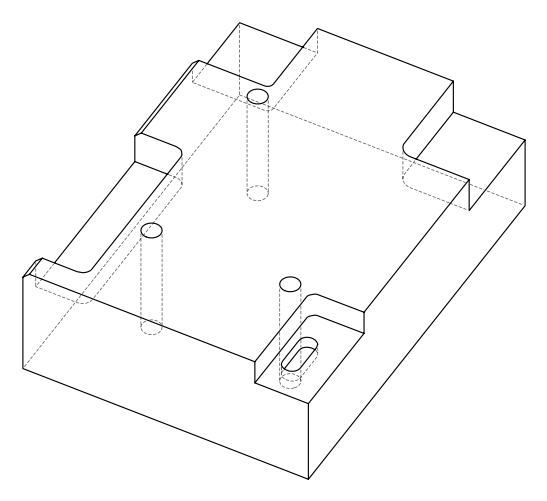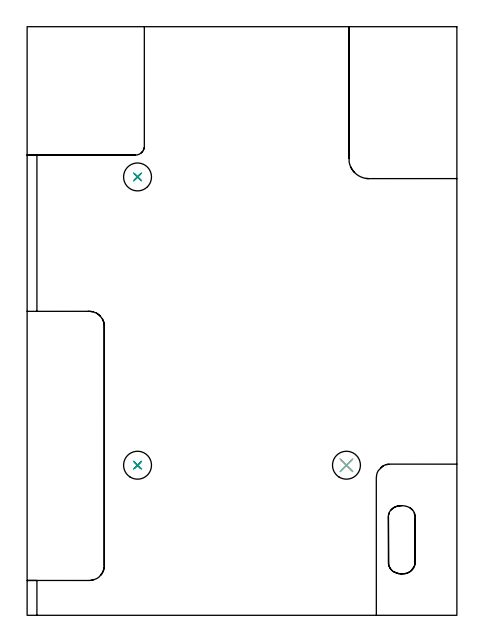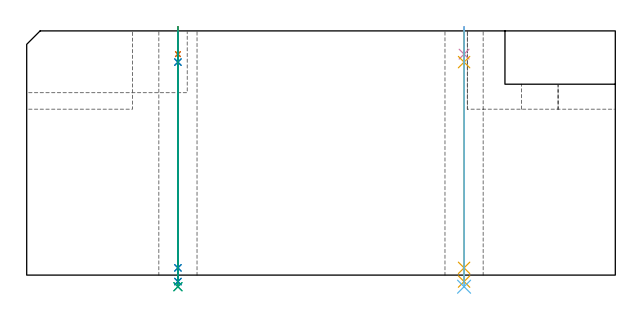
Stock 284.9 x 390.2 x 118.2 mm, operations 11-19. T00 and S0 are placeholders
(PLAN: 19 operations, 14 tool changes, 96.9 min)
(1 AREA_MILL | FG_CHAMFER_SURFACE | UGT0205_001 | 0.72 min | 576 mm3)
(2 AREA_MILL_1 | FG_CHAMFER_SURFACE_1 | UGT0205_001 | 2.66 min | 2365 mm3)
(3 MILL_CORNER_NOTCH_RECTANGULAR | CORNER_NOTCH_RECTANGULAR | NXT0201_012 | Follow Part, ap 4, ae 75% | 15.72 min | 271838 mm3)
(4 MILL_CORNER_NOTCH_RECTANGULAR_1 | CORNER_NOTCH_RECTANGULAR_1 | NXT0201_012 | Follow Part, ap 4, ae 75% | 8.67 min | 137599 mm3)
(5 MILL_CORNER_NOTCH_RECTANGULAR_2 | CORNER_NOTCH_RECTANGULAR_2 | NXT0201_013 | Follow Part, ap 2.5, ae 75% | 27.86 min | 197445 mm3)
(6 MILL_RECTANGULAR_POCKET | POCKET_RECTANGULAR_STRAIGHT | NXT0201_011 | Follow Part, ap 3, ae 75% | 1.23 min | 9017 mm3)
(7 MILL_SLOT | SLOT_PARTIAL_RECTANGULAR | NXT0201_012 | Follow Part, ap 4, ae 75% | 36.46 min | 344465 mm3)
(8 SPOT_DRILL | STEP1HOLE | NXT0321_9005460120000 | 0.05 min | 196 mm3)
(9 SPOT_DRILL_1 | STEP1HOLE_1 | NXT0321_9005460120000 | 0.05 min | 177 mm3)
(10 SPOT_DRILL_2 | STEP1HOLE_2 | NXT0321_9005460120000 | 0.05 min | 219 mm3)
(11 DRILL_BLIND_HOLE_INTO_CENTER | STEP1HOLE | NXT0301_046 | 0.05 min | 337 mm3)
(12 GUN_DRILL_THROUGH_HOLE | STEP1HOLE | UGT0307_003 | 0.57 min | 4101 mm3)
(13 SPADE_DRILL_TO_ENLARGE_THROUGH_HOLE | STEP1HOLE | UGT0306_009 | 0.5 min | 27042 mm3)
(14 DRILL_BLIND_HOLE_INTO_CENTER_1 | STEP1HOLE_1 | NXT0301_046 | 0.05 min | 370 mm3)
(15 GUN_DRILL_THROUGH_HOLE_1 | STEP1HOLE_1 | UGT0307_003 | 0.57 min | 4138 mm3)
(16 SPADE_DRILL_TO_ENLARGE_THROUGH_HOLE_1 | STEP1HOLE_1 | UGT0306_009 | 0.5 min | 27030 mm3)
(17 DRILL_BLIND_HOLE_INTO_CENTER_2 | STEP1HOLE_2 | NXT0301_046 | 0.05 min | 382 mm3)
(18 GUN_DRILL_THROUGH_HOLE_2 | STEP1HOLE_2 | UGT0307_003 | 0.57 min | 4135 mm3)
(19 SPADE_DRILL_TO_ENLARGE_THROUGH_HOLE_2 | STEP1HOLE_2 | UGT0306_009 | 0.5 min | 27067 mm3)
(TOOL UGT0205_001 | Chamfer Mill 20 x 3 x 45 deg. | D20 FL50 Z2)
(TOOL NXT0201_012 | ENDMILL 16mm [2P460-1600-NA 1630] | D16 FL38 Z6)
(TOOL NXT0201_013 | ENDMILL 10mm | D10 FL30 Z4)
(TOOL NXT0201_011 | ENDMILL 12mm [2P460-1200-NA 1630] | D12 FL38 Z6)
(TOOL NXT0321_9005460120000 | NC Spot Drill, 142deg, 12mm, Carbide, Uncoated | D12 PA142 FL30 Z2)
(TOOL NXT0301_046 | Carbide Drill 7.5mm [860.1-0750-038A1-MM 2214] | D7.5 PA140 FL53 Z2)
(TOOL UGT0307_003 | Gun Drill 7 mm | D7 PA130 FL24 Z1)
(TOOL UGT0306_009 | Spade Drill 18.5mm | D18.5 PA132 FL10 Z2)
(OP 11 DRILL_BLIND_HOLE_INTO_CENTER)
G17 G21 G94 G90
T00 M6
G54
G17 G0 G90 X73.2 Y99.5 S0 M3
G43 Z128.2 H1
G94 G81 G98 Z106.95 F250. R120.2
G80
M5
M2
(OP 12 GUN_DRILL_THROUGH_HOLE)
G17 G21 G94 G90
T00 M6
G54
G17 G0 G90 X73.2 Y99.5 M8
G43 Z128.2 H0
Z118.041
S716 M3
G94 G1 Z103.092 F125. M26
G4 X.084
Z3.5 F250.
G4 X.084
Z-3.132 F125.
G4 X.084
M5
M9
G0 Z118.041
Z128.2
M2
(OP 13 SPADE_DRILL_TO_ENLARGE_THROUGH_HOLE)
G17 G21 G94 G90
T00 M6
G54
G17 G0 G90 X73.2 Y99.5 S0 M3
G43 Z128.2 H0
G94 G73 G98 Z-5.618 F250. Q17.688 R120.2
G80
M5
M2
(OP 14 DRILL_BLIND_HOLE_INTO_CENTER_1)
G17 G21 G94 G90
T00 M6
G54
G17 G0 G90 X211.7 Y99.5 S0 M3
G43 Z128.2 H1
G94 G81 G98 Z106.95 F250. R120.2
G80
M5
M2
(OP 15 GUN_DRILL_THROUGH_HOLE_1)
G17 G21 G94 G90
T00 M6
G54
G17 G0 G90 X211.7 Y99.5 M8
G43 Z128.2 H0
Z118.041
S716 M3
G94 G1 Z103.092 F125. M26
G4 X.084
Z3.5 F250.
G4 X.084
Z-3.132 F125.
G4 X.084
M5
M9
G0 Z118.041
Z128.2
M2
(OP 16 SPADE_DRILL_TO_ENLARGE_THROUGH_HOLE_1)
G17 G21 G94 G90
T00 M6
G54
G17 G0 G90 X211.7 Y99.5 S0 M3
G43 Z128.2 H0
G94 G73 G98 Z-5.618 F250. Q17.688 R120.2
G80
M5
M2
(OP 17 DRILL_BLIND_HOLE_INTO_CENTER_2)
G17 G21 G94 G90
T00 M6
G54
G17 G0 G90 X73.2 Y290.6 S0 M3
G43 Z128.2 H1
G94 G81 G98 Z106.95 F250. R120.2
G80
M5
M2
(OP 18 GUN_DRILL_THROUGH_HOLE_2)
G17 G21 G94 G90
T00 M6
G54
G17 G0 G90 X73.2 Y290.6 M8
G43 Z128.2 H0
Z118.041
S716 M3
G94 G1 Z103.092 F125. M26
G4 X.084
Z3.5 F250.
G4 X.084
Z-3.132 F125.
G4 X.084
M5
M9
G0 Z118.041
Z128.2
M2
(OP 19 SPADE_DRILL_TO_ENLARGE_THROUGH_HOLE_2)
G17 G21 G94 G90
T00 M6
G54
G17 G0 G90 X73.2 Y290.6 S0 M3
G43 Z128.2 H0
G94 G73 G98 Z-5.618 F250. Q17.688 R120.2
G80
M5
M2
